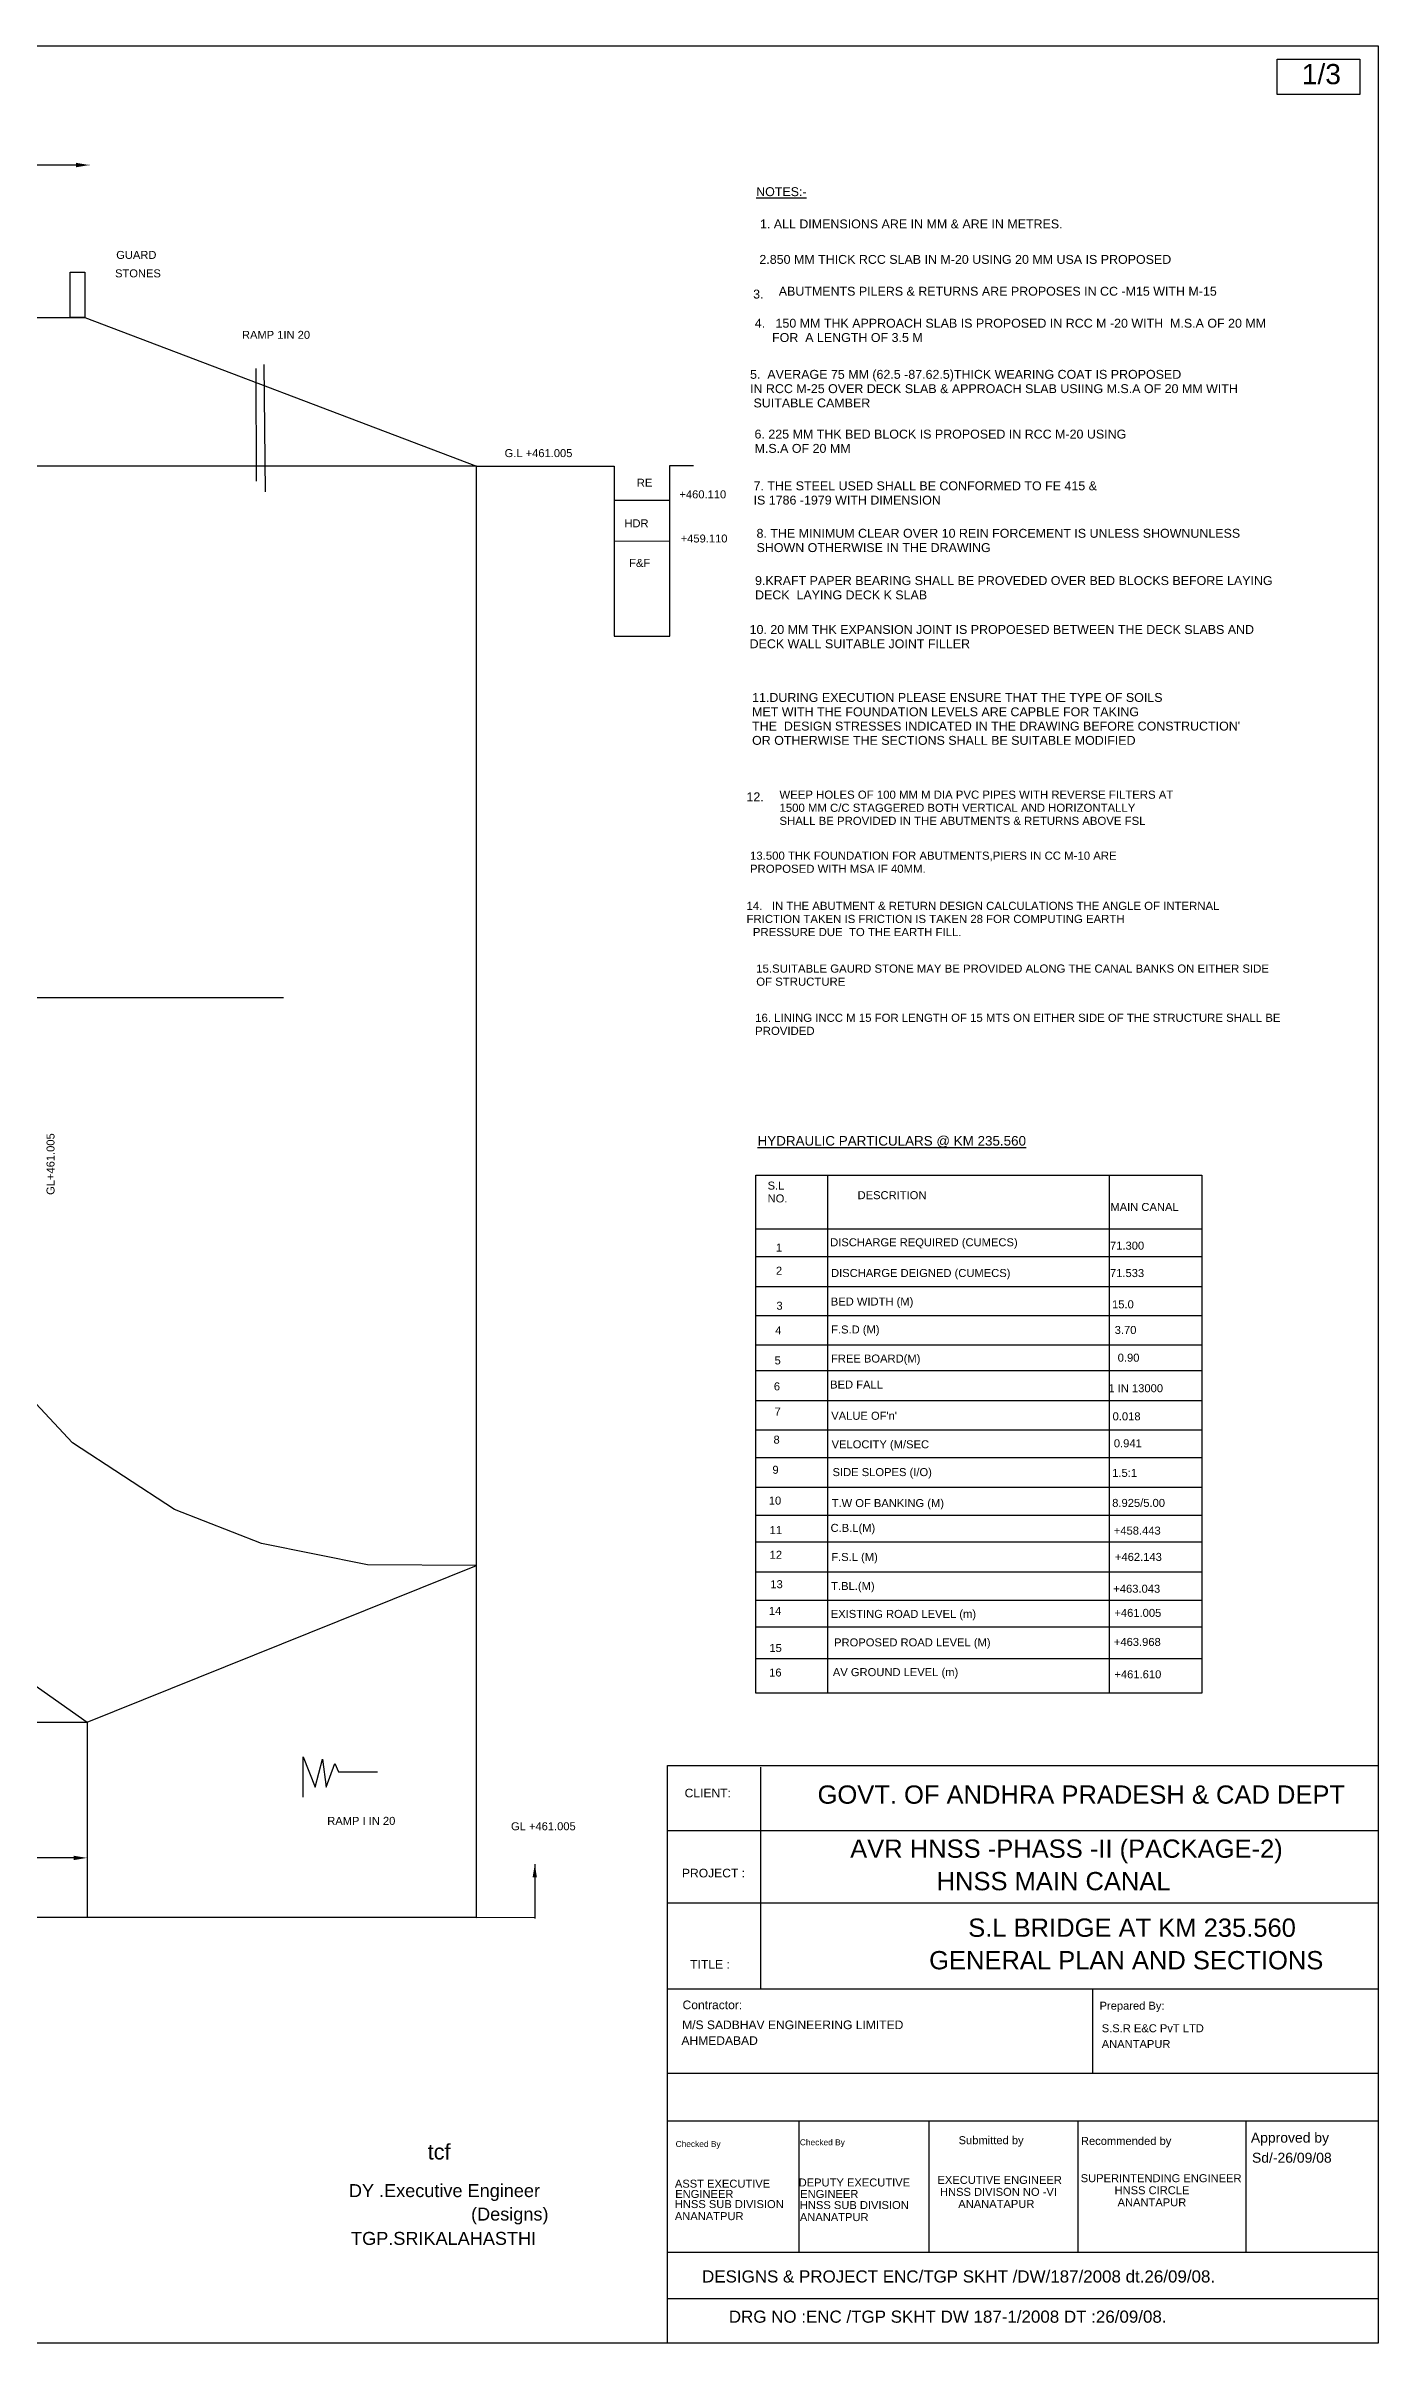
# Model space of a CAD drawing. Header units: inches. Extents: x 77656 to 136932, y -25912 to 8658.
# Drawn here: x 116881 to 136932, y -25912 to 8658 of the extents above; entities that cross this region are included whole.
import ezdxf

# ---------------------------------------------------------------- set-up
doc = ezdxf.new("R2010")
doc.units = ezdxf.units.IN
doc.header["$MEASUREMENT"] = 0
for name, color, linetype in [('DIMENSIONS', 7, 'Continuous'), ('DRAWING', 7, 'Continuous'), ('TEXT', 1, 'Continuous')]:
    doc.layers.add(name, color=color, linetype=linetype)
doc.styles.get("Standard").update_dxf_attribs({"font": 'arial.ttf'})
doc.dimstyles.get("Standard").update_dxf_attribs({"dimtxt": 220, "dimasz": 200, "dimexe": 0.18, "dimexo": 0.0625, "dimgap": 0.09, "dimtad": 0, "dimtih": 1, "dimtoh": 1, "dimdec": 4, "dimzin": 0, "dimdsep": 46, "dimtxsty": 'Standard', "dimcen": 0.09, "dimadec": 0, "dimazin": 0, "dimtfac": 1, "dimtdec": 4, "dimtofl": 0, "dimtmove": 0, "dimatfit": 3, "dimfxl": 0, "dimtolj": 1, "dimtzin": 0, "dimarcsym": 0})

# ---------------------------------------------------------------- blocks, each defined once
blk = doc.blocks.new('*D23')
at = {"layer": 'Defpoints', "color": 0, "transparency": 16777216}
for p in [(111772, -18611), (117499, -18611), (117499, -18611)]:
    blk.add_point(p, dxfattribs=at)
at = {"layer": 'DIMENSIONS', "color": 0, "lineweight": -2, "transparency": 16777216}
for p, q in [((111772, -18611), (111772, -18611)), ((111972, -18611), (113093, -18611)), ((117299, -18611), (116178, -18611)), ((117499, -18611), (117499, -18611))]:
    blk.add_line(p, q, dxfattribs=at)
at = {"layer": 'DIMENSIONS', "color": 0, "transparency": 16777216}
for points in [[(111972, -18578), (111972, -18644), (111772, -18611)], [(117299, -18578), (117299, -18644), (117499, -18611)]]:
    blk.add_solid(points, dxfattribs=at)
at = {"layer": 'DIMENSIONS', "color": 0, "transparency": 16777216, "insert": (114636, -18611), "char_height": 220, "attachment_point": 5}
blk.add_mtext('\\A1;15000 ST APPROACH', dxfattribs=at)
blk = doc.blocks.new('*D37')
at = {"layer": 'Defpoints', "color": 0, "transparency": 16777216}
for p in [(111778, 6865), (117534, 6865), (117534, 6865)]:
    blk.add_point(p, dxfattribs=at)
at = {"layer": 'DIMENSIONS', "color": 0, "lineweight": -2, "transparency": 16777216}
for p, q in [((111778, 6865), (111778, 6866)), ((111978, 6865), (113114, 6865)), ((117334, 6865), (116199, 6865)), ((117534, 6865), (117534, 6866))]:
    blk.add_line(p, q, dxfattribs=at)
at = {"layer": 'DIMENSIONS', "color": 0, "transparency": 16777216}
for points in [[(111978, 6899), (111978, 6832), (111778, 6865)], [(117334, 6899), (117334, 6832), (117534, 6865)]]:
    blk.add_solid(points, dxfattribs=at)
at = {"layer": 'DIMENSIONS', "color": 0, "transparency": 16777216, "insert": (114656, 6865), "char_height": 220, "attachment_point": 5}
blk.add_mtext('\\A1;15000 ST APPROACH', dxfattribs=at)

msp = doc.modelspace()

# ---------------------------------------------------------------- linework, layer by layer
at = {"layer": 'DRAWING', "color": 7}
for points in [[(136656.74623, 7929.01164), (135415.79373, 7929.01164), (135415.79373, 8457.80531), (136656.74623, 8457.80531)], [(117467.07558, 4571.49757), (117243.92286, 4571.49757), (117243.92286, 5251.38163), (117467.07558, 5251.38163)]]:
    msp.add_lwpolyline(points, close=True, dxfattribs=at)
for points in [[(112242.98874, 4571.49757), (117467.07558, 4571.49757), (123362.11387, 2334.37426), (125436.08674, 2334.37426), (125436.08674, -226.31232), (126273.14935, -226.31232), (126273.14935, 2344.69317), (126626.23096, 2344.69317)], [(120040.90316, 3805.87653), (120047.56426, 2108.28889)], [(120160.55021, 3861.89497), (120180.78999, 1948.51539)], [(123362.11387, 2334.37426), (112641.04324, 2334.37426)], [(123362.11387, -19508.80759), (123362.11387, 2334.37426)], [(125436.08674, 1820.83619), (126273.14935, 1820.83619)], [(126273.14935, 1206.32105), (125436.08674, 1201.28226)], [(86243.80081, -5660.28638), (87028.43404, -5660.28638), (100047.30745, -5660.28638), (120457.75926, -5660.28638)], [(113441.98276, -5660.28638), (113441.98276, -10809.52521), (113498.70984, -11151.9452), (114147.10166, -12846.61336), (114989.57323, -14210.97877), (116596.56849, -15932.16814), (117499.43559, -16568.88387), (117499.43559, -19508.80759)], [(123362.11387, -14209.6688), (121720.37545, -14202.41224), (120128.05398, -13880.69901), (118814.10628, -13365.73605), (117282.36779, -12364.81341), (115895.82762, -10885.19337), (115895.82762, -5660.28638)], [(106255.7706, -16568.88387), (112109.31792, -16568.88387), (117499.43559, -16568.88387), (123362.11387, -14209.6688)], [(120753.83319, -17699.12811), (120751.02983, -17089.31965), (120933.2352, -17544.69629), (121045.36227, -17124.95805), (121101.4254, -17548.65617), (121227.56764, -17192.27451), (121286.43413, -17315.02827), (121872.29646, -17315.02827)], [(123362.11387, -19508.80759), (78087.16317, -19508.80759)], [(123362.11387, -19508.80759), (124245.25881, -19503.83582)]]:
    msp.add_lwpolyline(points, dxfattribs=at)
at = {"layer": 'TEXT', "color": 7}
for points in [[(136932.44179, -25912.18898), (77656.01212, -25912.18898), (77656.01212, 8657.72237), (136932.44179, 8657.72237)], [(127565.92146, -8335.1957), (134279.596, -8335.1957), (134279.596, -16130.84914), (127565.92146, -16130.84914)], [(136932.44179, -25912.18898), (126239.10326, -25912.18898), (126239.10326, -17220.14687), (136932.44179, -17220.14687)]]:
    msp.add_lwpolyline(points, close=True, dxfattribs=at)
for points in [[(128645.61537, -8335.1957), (128645.61537, -16130.84914)], [(132884.0502, -8335.1957), (132884.0502, -16130.84914)], [(134279.596, -9146.94453), (127565.92146, -9146.94453)], [(134279.596, -9564.83201), (127565.92146, -9564.83201)], [(134279.596, -10015.92404), (127565.92146, -10015.92404)], [(134279.596, -10451.04564), (127565.92146, -10451.04564)], [(134279.596, -10892.75997), (127565.92146, -10892.75997)], [(134279.596, -11281.73233), (127565.92146, -11281.73233)], [(134279.596, -11730.03949), (127565.92146, -11730.03949)], [(134279.596, -12171.75382), (127565.92146, -12171.75382)], [(134282.27168, -12591.89517), (127565.92146, -12591.89517)], [(134282.27168, -13038.68715), (127565.92146, -13038.68715)], [(134279.596, -13455.77587), (127565.92146, -13455.77587)], [(134279.596, -13861.00573), (127565.92146, -13861.00573)], [(134279.596, -14310.32739), (127565.92146, -14310.32739)], [(134279.596, -14736.33832), (127565.92146, -14736.33832)], [(134279.596, -15136.37297), (127565.92146, -15136.37297)], [(134279.596, -15614.33644), (127565.92146, -15614.33644)], [(127634.51763, -17243.96299), (127634.51763, -20573.53112)], [(126239.10326, -18200.51285), (136932.44179, -18200.51285)], [(126239.10326, -19289.37874), (136932.44179, -19289.37874)], [(126239.10326, -20580.08772), (136932.44179, -20580.08772)], [(132635.12946, -20580.08772), (132635.12946, -21850.30914)], [(126239.10326, -21850.30914), (136932.44179, -21850.30914)], [(126239.10326, -22567.36984), (136932.44179, -22567.36984)], [(128211.65206, -22567.36984), (128211.65206, -24543.60435)], [(130169.58473, -22567.36984), (130169.58473, -24543.60435)], [(132417.5812, -24543.60435), (132417.5812, -22567.36984)], [(134939.90991, -22567.36984), (134939.90991, -24543.60435)], [(126239.10326, -24543.60435), (136932.44179, -24543.60435)], [(126239.10326, -25240.1775), (136932.44179, -25240.1775)]]:
    msp.add_lwpolyline(points, dxfattribs=at)

# ---------------------------------------------------------------- texts
for s, height, p in [('1/3', 304.02667, (135783.68513, 8082.07952)), ('%%UNOTES:-', 133.994722, (127571.73069, 6397.60772)), ('1. ALL DIMENSIONS ARE IN MM & ARE IN METRES.', 133.9947216, (127628.71798, 5912.08796)), ('GUARD', 120, (117939.06387, 5452.77922)), ('STONES', 120, (117921.60959, 5175.137)), ('2.850 MM THICK RCC SLAB IN M-20 USING 20 MM USA IS PROPOSED', 133.9947216, (127620.23382, 5378.26164)), ('3.', 133.994722, (127526.00125, 4856.29025)), ('ABUTMENTS PILERS & RETURNS ARE PROPOSES IN CC -M15 WITH M-15 ', 133.9947216, (127911.49796, 4899.07478)), ('4.   150 MM THK APPROACH SLAB IS PROPOSED IN RCC M -20 WITH  M.S.A OF 20 MM ', 133.9947216, (127550.93668, 4417.865)), ('RAMP 1IN 20 ', 120, (119832.09502, 4249.98696)), ('     FOR  A LENGTH OF 3.5 M', 133.9947216, (127550.93668, 4202.61427)), ('5.  AVERAGE 75 MM (62.5 -87.62.5)THICK WEARING COAT IS PROPOSED', 133.9947216, (127479.53201, 3648.41096)), ('IN RCC M-25 OVER DECK SLAB & APPROACH SLAB USIING M.S.A OF 20 MM WITH', 133.9947216, (127479.53201, 3433.16023)), (' SUITABLE CAMBER', 133.9947216, (127479.53201, 3217.9095)), ('6. 225 MM THK BED BLOCK IS PROPOSED IN RCC M-20 USING', 133.9947216, (127547.07603, 2749.50308)), ('G.L +461.005', 120, (123785.02073, 2469.95433)), ('M.S.A OF 20 MM', 133.9947216, (127547.07603, 2534.25235)), ('RE', 120, (125775.67459, 2024.47601)), ('7. THE STEEL USED SHALL BE CONFORMED TO FE 415 & ', 133.9947216, (127532.23179, 1971.06094)), ('+460.110', 120, (126416.73509, 1849.62589)), ('IS 1786 -1979 WITH DIMENSION ', 133.9947216, (127532.23179, 1755.81021)), ('HDR', 120, (125588.39749, 1413.41695)), ('8. THE MINIMUM CLEAR OVER 10 REIN FORCEMENT IS UNLESS SHOWNUNLESS', 133.9947216, (127577.07721, 1256.19612)), ('+459.110', 120, (126435.54708, 1185.0891)), ('SHOWN OTHERWISE IN THE DRAWING ', 133.9947216, (127577.07721, 1040.94539)), ('F&F ', 120, (125660.02248, 817.94114)), ('9.KRAFT PAPER BEARING SHALL BE PROVEDED OVER BED BLOCKS BEFORE LAYING ', 133.9947216, (127554.81085, 544.47765)), ('DECK  LAYING DECK K SLAB', 133.9947216, (127554.81085, 329.22692)), ('10. 20 MM THK EXPANSION JOINT IS PROPOESED BETWEEN THE DECK SLABS AND ', 133.9947216, (127473.21993, -191.16837)), ('DECK WALL SUITABLE JOINT FILLER  ', 133.9947216, (127473.21993, -406.4191)), ('11.DURING EXECUTION PLEASE ENSURE THAT THE TYPE OF SOILS ', 133.9947216, (127510.33054, -1214.26365)), ('MET WITH THE FOUNDATION LEVELS ARE CAPBLE FOR TAKING ', 133.9947216, (127510.33054, -1429.51438)), ("THE  DESIGN STRESSES INDICATED IN THE DRAWING BEFORE CONSTRUCTION'", 133.9947216, (127510.33054, -1644.76511)), ('OR OTHERWISE THE SECTIONS SHALL BE SUITABLE MODIFIED   ', 133.9947216, (127510.33054, -1860.01585)), ('12.', 133.994722, (127426.00601, -2709.78729)), ('WEEP HOLES OF 100 MM M DIA PVC PIPES WITH REVERSE FILTERS AT ', 122.5981144, (127922.35897, -2671.33721)), ('1500 MM C/C STAGGERED BOTH VERTICAL AND HORIZONTALLY ', 122.5981144, (127922.35897, -2868.2803)), ('SHALL BE PROVIDED IN THE ABUTMENTS & RETURNS ABOVE FSL ', 122.5981144, (127922.35897, -3065.22338)), ('13.500 THK FOUNDATION FOR ABUTMENTS,PIERS IN CC M-10 ARE ', 122.5981144, (127478.33147, -3589.29739)), ('PROPOSED WITH MSA IF 40MM.', 122.5981144, (127478.33147, -3786.24047)), ('14.   IN THE ABUTMENT & RETURN DESIGN CALCULATIONS THE ANGLE OF INTERNAL ', 122.5981144, (127426.78841, -4344.61026)), ('FRICTION TAKEN IS FRICTION IS TAKEN 28 FOR COMPUTING EARTH ', 122.5981144, (127426.78841, -4541.55334)), ('  PRESSURE DUE  TO THE EARTH FILL. ', 122.5981144, (127426.78841, -4738.49643)), ('15.SUITABLE GAURD STONE MAY BE PROVIDED ALONG THE CANAL BANKS ON EITHER SIDE', 122.5981144, (127572.82718, -5288.75116)), ('OF STRUCTURE', 122.5981144, (127572.82718, -5485.69424)), ('16. LINING INCC M 15 FOR LENGTH OF 15 MTS ON EITHER SIDE OF THE STRUCTURE SHALL BE ', 122.5981144, (127556.41941, -6028.75381)), ('PROVIDED ', 122.598114, (127556.41941, -6225.6969)), ('%%UHYDRAULIC PARTICULARS @ KM 235.560', 144.489508, (127592.62243, -7891.61195)), ('S.L ', 120.407923, (127743.58624, -8553.18153)), ('NO.', 120.407923, (127743.58624, -8746.60626)), ('DESCRITION ', 120.4079233, (129097.79213, -8697.56049)), ('MAIN CANAL', 120.407923, (132902.97989, -8874.76861)), ('DISCHARGE REQUIRED (CUMECS)', 120.4079233, (128685.5314, -9406.562)), ('1', 120.40792, (127869.23153, -9486.15155)), ('71.300', 120.407923, (132897.54929, -9456.98253)), ('2', 120.40792, (127869.23153, -9834.23981)), ('DISCHARGE DEIGNED (CUMECS)', 120.4079233, (128698.4702, -9868.78717)), ('71.533', 120.407923, (132897.19478, -9869.68324)), ('3', 120.40792, (127876.34284, -10361.64602)), ('BED WIDTH (M)', 120.4079233, (128695.00147, -10297.99604)), ('15.0', 120.407923, (132928.08534, -10340.16248)), ('4', 120.40792, (127858.6743, -10730.83033)), ('F.S.D (M)', 120.407923, (128699.92445, -10718.95121)), ('3.70', 120.407923, (132967.95605, -10725.84378)), ('FREE BOARD(M)', 120.4079233, (128698.4702, -11156.41415)), ('0.90', 120.407923, (133013.23175, -11143.18294)), ('5', 120.40792, (127848.11707, -11184.3996)), ('6', 120.40792, (127837.55984, -11574.68034)), ('BED FALL', 120.407923, (128684.89994, -11547.06388)), ('1 IN 13000', 120.407923, (132873.06198, -11603.02724)), ('7', 120.40792, (127848.11707, -11954.41268)), ("VALUE OF'n'", 120.4079233, (128701.33442, -12017.54312)), ('0.018', 120.407923, (132936.53698, -12026.01091)), ('8', 120.40792, (127832.62879, -12376.33749)), ('VELOCITY (M/SEC', 120.4079233, (128706.84748, -12446.75199)), ('0.941', 120.407923, (132955.40351, -12431.38407)), ('9', 120.40792, (127816.44538, -12829.90677)), ('SIDE SLOPES (I/O)', 120.4079233, (128721.22104, -12865.26274)), ('1.5:1', 120.407923, (132930.55984, -12876.81175)), ('10', 120.407923, (127761.8571, -13294.02444)), ('T.W OF BANKING (M)', 120.4079233, (128708.22147, -13331.22632)), ('8.925/5.00', 120.407923, (132930.55984, -13328.74367)), ('11', 120.407923, (127774.21647, -13737.04569)), ('C.B.L(M)', 120.407923, (128691.22219, -13704.64438)), ('+458.443', 120.407923, (132954.81093, -13745.41899)), ('12', 120.407923, (127774.20958, -14109.12913)), ('F.S.L (M)', 120.407923, (128701.80844, -14142.10732)), ('+462.143', 120.407923, (132971.86564, -14141.61156)), ('13', 120.407923, (127784.76681, -14552.15038)), ('T.BL.(M)', 120.407923, (128700.85726, -14579.57027)), ('+463.043', 120.407923, (132946.81625, -14620.34487)), ('14', 120.407923, (127763.65235, -14952.97914)), ('+461.005', 120.407923, (132963.60441, -14983.52152)), ('EXISTING ROAD LEVEL (m)', 120.4079233, (128694.83306, -14999.48987)), ('15', 120.407923, (127770.37455, -15512.02981)), ('PROPOSED ROAD LEVEL (M)', 120.4079233, (128744.75249, -15427.66354)), ('+463.968', 120.407923, (132955.34352, -15420.98446)), ('16', 120.407923, (127767.01345, -15881.21412)), ('AV GROUND LEVEL (m)', 120.4079233, (128725.81689, -15875.45132)), ('+461.610', 120.407923, (132963.60441, -15907.97185)), ('CLIENT:', 130, (126495.16633, -17699.97235)), ('GOVT. OF ANDHRA PRADESH & CAD DEPT', 275, (128495.6901, -17795.29181)), ('RAMP I IN 20 ', 120, (121115.51266, -18113.39069)), ('GL +461.005', 120, (123881.48626, -18194.90939)), ('AVR HNSS -PHASS -II (PACKAGE-2)', 275, (128986.82998, -18609.15633)), ('PROJECT :', 130, (126455.18269, -18904.49202)), ('HNSS MAIN CANAL', 275, (130287.68589, -19097.98293)), ('S.L BRIDGE AT KM 235.560', 275, (130763.45803, -19798.70711)), ('GENERAL PLAN AND SECTIONS', 275, (130174.77839, -20287.70689)), ('TITLE :', 130, (126578.95973, -20278.12989)), ('M/S SADBHAV ENGINEERING LIMITED ', 130, (126457.30606, -21188.02307)), ('Contractor:', 130, (126463.60161, -20887.75975)), ('Prepared By:', 120, (132740.19029, -20895.1147)), ('AHMEDABAD', 130, (126446.50218, -21425.50401)), ('ANANTAPUR', 120, (132773.0755, -21471.72389)), ('S.S.R E&C PvT LTD', 120, (132773.0755, -21234.6367)), ('Submitted by ', 120, (130618.89557, -22919.34068)), ('Recommended by', 120, (132460.36966, -22930.48065)), ('Approved by', 150, (135017.98397, -22896.26262)), ('tcf', 234, (122626.52329, -23149.93393)), ('Checked By ', 90, (126359.24435, -22960.6724)), ('Checked By', 90, (128228.73581, -22935.52311)), ('Sd/-26/09/08', 150, (135034.77405, -23198.10185)), ('ASST EXECUTIVE ', 120, (126348.1059, -23573.61246)), ('DEPUTY EXECUTIVE ', 120, (128211.65206, -23555.48709)), ('EXECUTIVE ENGINEER ', 120, (130300.78737, -23516.9312)), ('SUPERINTENDING ENGINEER', 120, (132456.16178, -23491.01918)), ('DY .Executive Engineer', 195, (121441.30319, -23715.53427)), ('HNSS SUB DIVISION', 120, (126347.55326, -23880.74045)), ('HNSS SUB DIVISION ', 120, (128229.33525, -23895.17805)), ('HNSS DIVISON NO -VI', 120, (130338.21133, -23696.61331)), ('ANANATAPUR ', 120, (130613.93324, -23878.05522)), ('HNSS CIRCLE', 120, (132966.00855, -23672.4611)), ('ANANTAPUR  ', 120, (133011.54757, -23853.90301)), ('(Designs)', 195, (123280.34092, -24068.79948)), ('ANANATPUR ', 120, (126347.55326, -24062.18236)), ('ANANATPUR ', 120, (128229.33525, -24076.61996)), ('TGP.SRIKALAHASTHI ', 195, (121474.33243, -24434.55555)), ('DESIGNS & PROJECT ENC/TGP SKHT /DW/187/2008 dt.26/09/08.', 182.5210311, (126757.45765, -25000.84402)), ('DRG NO :ENC /TGP SKHT DW 187-1/2008 DT :26/09/08.', 182.5210311, (127160.14387, -25605.96878))]:
    msp.add_text(s, height=height, dxfattribs=at).set_placement(p)
msp.add_text('GL+461.005', height=120, rotation=90, dxfattribs=at).set_placement((117010.36744, -8633.31996))
at = {"layer": 'TEXT', "color": 0, "char_height": 120, "width": 903.2291951, "attachment_point": 1}
for insert in [(126353.3953, -23608.06282), (128234.61457, -23608.45496)]:
    msp.add_mtext('ENGINEER ', dxfattribs=dict(at, insert=insert))

# ---------------------------------------------------------------- dimensions: what is measured, and where the dimension line sits
at = {"layer": 'DIMENSIONS', "color": 7}
for base, p1, p2, picture, middle in [((117534.02183, 6865.40049), (111778.36941, 6865.22049), (117534.02183, 6865.22049), '*D37', (114656.19562, 6865.40049)), ((117499.43559, -18610.88379), (111771.86338, -18610.88379), (117499.43559, -18610.88379), '*D23', (114635.64948, -18610.88379))]:
    dim = msp.add_linear_dim(base=base, p1=p1, p2=p2, text='15000 ST APPROACH', dimstyle='Standard', dxfattribs=at)
    dim.commit()
    dim.dimension.update_dxf_attribs({"geometry": picture, "text_midpoint": middle})

# ---------------------------------------------------------------- leaders
at = {"layer": 'TEXT', "color": 7}
msp.add_leader([(124239.36621, -18704.50554), (124239.36621, -19520.48852)], dimstyle='Standard', override={"dimgap": 0.09, "dimtad": 0}, dxfattribs=at)

doc.saveas('drawing.dxf')
